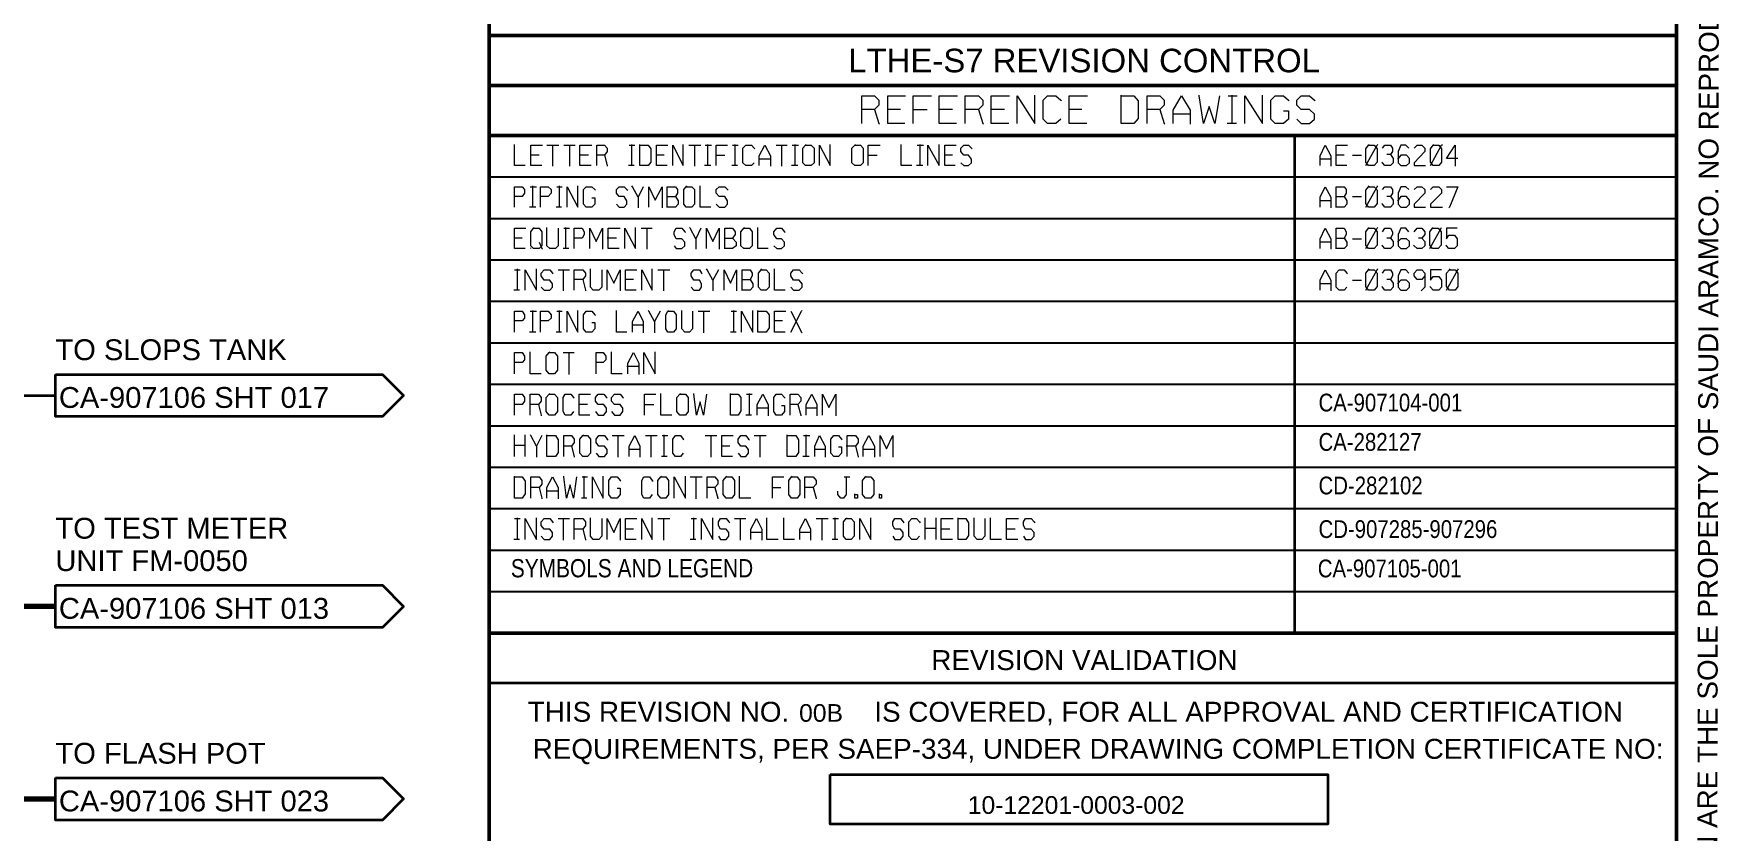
# Model space of a CAD drawing. Header units: millimetres. Extents: x 0 to 1016, y 0 to 711.
# Drawn here: x 805.1 to 1008.6, y 115.3 to 211.4 of the extents above; entities that cross this region are included whole.
import ezdxf

# ---------------------------------------------------------------- set-up
doc = ezdxf.new("R2010")
doc.units = ezdxf.units.MM
doc.layers.add('PDF_Geometry', color=7, linetype='Continuous')
doc.layers.add('PDF_Text', color=7, linetype='Continuous')
doc.styles.add('PDF Arial Narrow', font='ARIALN.TTF')
doc.styles.add('PDF Helvetica', font='arial.ttf')

msp = doc.modelspace()

# ---------------------------------------------------------------- linework, layer by layer
at = {"layer": 'PDF_Geometry', "lineweight": 50}
msp.add_lwpolyline([(1002.98, 698.16), (13.04, 698.16), (13.04, 13.19), (1002.98, 13.19)], close=True, dxfattribs=at)
for points in [[(859.98, 13.19), (859.98, 698.16)], [(1002.98, 211.15), (859.98, 211.15)], [(1002.98, 205.14), (859.98, 205.14)], [(1002.98, 199.12), (859.98, 199.12)], [(859.98, 139.18), (1002.98, 139.18)]]:
    msp.add_lwpolyline(points, dxfattribs=at)
at = {"layer": 'PDF_Geometry', "lineweight": 35}
for points in [[(561.35, 253.82), (561.35, 252.55), (561.35, 167.8), (807.74, 167.8)], [(957.01, 139.18), (957.01, 199.12)], [(859.98, 133.17), (1002.98, 133.17)]]:
    msp.add_lwpolyline(points, dxfattribs=at)
at = {"layer": 'PDF_Geometry', "lineweight": 9}
for points in [[(904.85, 200.56), (904.85, 203.87), (906.38, 203.87), (906.89, 203.36), (906.89, 202.77), (906.38, 202.26), (906.89, 200.56), (906.97, 200.48)], [(910.02, 200.56), (907.99, 200.56), (907.99, 203.87), (910.1, 203.87)], [(911.03, 200.56), (911.03, 203.87), (913.24, 203.87)], [(916.28, 200.56), (914.17, 200.56), (914.17, 203.87), (916.37, 203.87)], [(917.3, 200.56), (917.3, 203.87), (918.91, 203.87), (919.42, 203.36), (919.42, 202.77), (918.91, 202.26), (919.42, 200.56), (919.5, 200.48)], [(922.55, 200.56), (920.43, 200.56), (920.43, 203.87), (922.63, 203.87)], [(923.57, 200.56), (923.57, 203.87), (925.68, 200.56), (925.68, 203.95)], [(928.81, 201.07), (928.22, 200.56), (927.21, 200.56), (926.7, 201.07), (926.7, 203.36), (927.21, 203.87), (928.22, 203.87), (928.81, 203.36), (928.9, 203.27)], [(931.95, 200.56), (929.83, 200.56), (929.83, 203.87), (932.03, 203.87)], [(936.1, 203.87), (937.62, 203.87), (938.13, 203.27), (938.13, 201.16), (937.62, 200.56), (936.1, 200.56), (936.1, 203.95)], [(939.23, 200.56), (939.23, 203.87), (940.75, 203.87), (941.26, 203.36), (941.26, 202.77), (940.75, 202.26), (941.26, 200.56), (941.35, 200.48)], [(942.36, 200.56), (942.36, 202.17), (943.38, 203.87), (944.39, 202.17), (944.39, 200.48)], [(947.95, 203.87), (947.36, 200.56), (946.68, 202.6), (946, 200.56), (945.49, 203.87), (945.49, 203.95)], [(948.97, 203.87), (950.07, 203.87)], [(949.47, 200.56), (949.47, 203.95)], [(951, 200.56), (951, 203.87), (953.11, 200.56), (953.11, 203.95)], [(955.65, 202.09), (956.25, 202.09), (956.25, 201.07), (955.65, 200.56), (954.64, 200.56), (954.13, 201.07), (954.13, 203.36), (954.64, 203.87), (955.65, 203.87), (956.25, 203.36), (956.33, 203.27)], [(957.26, 201.07), (957.77, 200.56), (958.79, 200.56), (959.38, 201.07), (959.38, 201.66), (958.79, 202.26), (957.77, 202.26), (957.26, 202.77), (957.26, 203.36), (957.77, 203.87), (958.79, 203.87), (959.38, 203.36), (959.46, 203.27)], [(906.38, 202.26), (904.77, 202.26)], [(909.51, 202.26), (907.9, 202.26)], [(911.03, 202.26), (912.73, 202.26)], [(915.78, 202.26), (914.08, 202.26)], [(918.91, 202.26), (917.21, 202.26)], [(922.04, 202.26), (920.35, 202.26)], [(931.35, 202.26), (929.75, 202.26)], [(940.75, 202.26), (939.14, 202.26)], [(944.39, 201.66), (942.28, 201.66)], [(949.98, 200.56), (948.88, 200.56)], [(864.3, 195.48), (863.03, 195.48), (863.03, 198.02)], [(866.33, 195.48), (864.97, 195.48), (864.97, 197.94), (866.41, 197.94)], [(866.92, 197.94), (868.36, 197.94)], [(867.6, 197.94), (867.6, 195.4)], [(868.95, 197.94), (870.31, 197.94)], [(869.63, 197.94), (869.63, 195.4)], [(872.26, 195.48), (870.9, 195.48), (870.9, 197.94), (872.34, 197.94)], [(872.93, 195.48), (872.93, 197.94), (873.86, 197.94), (874.2, 197.6), (874.2, 197.18), (873.86, 196.75), (874.2, 195.48), (874.2, 195.4)], [(876.83, 197.94), (877.51, 197.94)], [(877.17, 195.48), (877.17, 198.02)], [(878.1, 197.94), (879.11, 197.94), (879.45, 197.52), (879.45, 195.91), (879.11, 195.48), (878.1, 195.48), (878.1, 198.02)], [(881.4, 195.48), (880.13, 195.48), (880.13, 197.94), (881.48, 197.94)], [(882.08, 195.48), (882.08, 197.94), (883.35, 195.48), (883.35, 198.02)], [(884.02, 197.94), (885.46, 197.94)], [(884.7, 197.94), (884.7, 195.4)], [(885.97, 197.94), (886.73, 197.94)], [(886.31, 195.48), (886.31, 198.02)], [(887.33, 195.48), (887.33, 197.94), (888.68, 197.94)], [(889.27, 197.94), (889.95, 197.94)], [(889.61, 195.48), (889.61, 198.02)], [(891.9, 195.82), (891.56, 195.48), (890.88, 195.48), (890.54, 195.82), (890.54, 197.6), (890.88, 197.94), (891.56, 197.94), (891.9, 197.6), (891.98, 197.52)], [(892.49, 195.48), (892.49, 196.67), (893.17, 197.94), (893.85, 196.67), (893.85, 195.4)], [(894.52, 197.94), (895.88, 197.94)], [(895.2, 197.94), (895.2, 195.4)], [(896.47, 197.94), (897.23, 197.94)], [(896.81, 195.48), (896.81, 198.02)], [(898.08, 197.94), (898.76, 197.94), (899.1, 197.6), (899.1, 195.82), (898.76, 195.48), (898.08, 195.48), (897.74, 195.82), (897.74, 197.6), (898.08, 197.94), (898.16, 198.02)], [(899.77, 195.48), (899.77, 197.94), (901.04, 195.48), (901.04, 198.02)], [(904.01, 197.94), (904.68, 197.94), (905.02, 197.6), (905.02, 195.82), (904.68, 195.48), (904.01, 195.48), (903.67, 195.82), (903.67, 197.6), (904.01, 197.94), (904.09, 198.02)], [(905.62, 195.48), (905.62, 197.94), (907.05, 197.94)], [(910.86, 195.48), (909.59, 195.48), (909.59, 198.02)], [(911.54, 197.94), (912.3, 197.94)], [(911.88, 195.48), (911.88, 198.02)], [(912.81, 195.48), (912.81, 197.94), (914.17, 195.48), (914.17, 198.02)], [(916.11, 195.48), (914.84, 195.48), (914.84, 197.94), (916.2, 197.94)], [(916.79, 195.82), (917.13, 195.48), (917.72, 195.48), (918.06, 195.82), (918.06, 196.25), (917.72, 196.75), (917.13, 196.75), (916.79, 197.18), (916.79, 197.6), (917.13, 197.94), (917.72, 197.94), (918.06, 197.6), (918.15, 197.52)], [(960.06, 195.48), (960.06, 196.67), (960.65, 197.94), (961.33, 196.67), (961.33, 195.4)], [(963.27, 195.48), (962, 195.48), (962, 197.94), (963.36, 197.94)], [(965.56, 195.48), (966.92, 197.94), (967, 198.02)], [(965.9, 197.94), (966.58, 197.94), (966.92, 197.52), (966.92, 195.91), (966.58, 195.48), (965.9, 195.48), (965.56, 195.91), (965.56, 197.52), (965.9, 197.94), (965.98, 198.02)], [(967.59, 197.6), (967.85, 197.94), (968.52, 197.94), (968.78, 197.6), (968.78, 197.18), (968.52, 196.84), (968.86, 196.33), (968.86, 195.82), (968.52, 195.48), (967.85, 195.48), (967.59, 195.82), (967.51, 195.91)], [(970.73, 197.6), (970.39, 197.94), (969.79, 197.94), (969.46, 197.18), (969.46, 195.82), (969.79, 195.48), (970.47, 195.48), (970.81, 195.82), (970.81, 196.33), (970.47, 196.75), (969.79, 196.75), (969.46, 196.33), (969.37, 196.25)], [(971.4, 197.6), (971.74, 197.94), (972.33, 197.94), (972.67, 197.6), (972.67, 197.18), (971.4, 195.82), (971.4, 195.48), (972.76, 195.48)], [(973.35, 195.48), (974.7, 197.94), (974.79, 198.02)], [(973.69, 197.94), (974.37, 197.94), (974.7, 197.52), (974.7, 195.91), (974.37, 195.48), (973.69, 195.48), (973.35, 195.91), (973.35, 197.52), (973.69, 197.94), (973.77, 198.02)], [(976.65, 196.33), (975.3, 196.33), (976.31, 197.94), (976.31, 195.4)], [(865.99, 196.75), (864.89, 196.75)], [(871.92, 196.75), (870.82, 196.75)], [(873.86, 196.75), (872.85, 196.75)], [(877.42, 195.48), (876.74, 195.48)], [(881.06, 196.75), (880.05, 196.75)], [(886.65, 195.48), (885.89, 195.48)], [(887.33, 196.75), (888.34, 196.75)], [(889.87, 195.48), (889.19, 195.48)], [(893.85, 196.25), (892.41, 196.25)], [(897.15, 195.48), (896.39, 195.48)], [(905.62, 196.75), (906.72, 196.75)], [(912.22, 195.48), (911.46, 195.48)], [(915.78, 196.75), (914.76, 196.75)], [(961.33, 196.25), (959.97, 196.25)], [(962.94, 196.75), (961.92, 196.75)], [(963.95, 196.75), (965.05, 196.75)], [(968.52, 196.84), (968.1, 196.84)], [(863.03, 190.49), (863.03, 192.94), (863.96, 192.94), (864.21, 192.6), (864.21, 192.18), (863.96, 191.76), (862.94, 191.76)], [(864.89, 192.94), (865.65, 192.94)], [(865.23, 190.49), (865.23, 193.03)], [(866.16, 190.49), (866.16, 192.94), (867.09, 192.94), (867.43, 192.6), (867.43, 192.18), (867.09, 191.76), (866.08, 191.76)], [(868.11, 192.94), (868.78, 192.94)], [(868.45, 190.49), (868.45, 193.03)], [(869.38, 190.49), (869.38, 192.94), (870.65, 190.49), (870.65, 193.03)], [(872.34, 191.59), (872.68, 191.59), (872.68, 190.83), (872.34, 190.49), (871.66, 190.49), (871.32, 190.83), (871.32, 192.6), (871.66, 192.94), (872.34, 192.94), (872.68, 192.6), (872.76, 192.52)], [(875.3, 190.83), (875.64, 190.49), (876.24, 190.49), (876.57, 190.83), (876.57, 191.25), (876.24, 191.76), (875.64, 191.76), (875.3, 192.18), (875.3, 192.6), (875.64, 192.94), (876.24, 192.94), (876.57, 192.6), (876.66, 192.52)], [(878.52, 192.94), (877.93, 191.67), (877.25, 192.94), (877.17, 193.03)], [(877.93, 191.67), (877.93, 190.4)], [(879.2, 190.49), (879.2, 192.94), (879.96, 191.33), (880.81, 192.94), (880.81, 190.4)], [(881.4, 190.49), (881.4, 192.94), (882.42, 192.94), (882.67, 192.6), (882.67, 192.18), (882.42, 191.76), (882.75, 191.25), (882.75, 190.83), (882.42, 190.49), (881.32, 190.49)], [(881.4, 191.76), (882.5, 191.76)], [(883.69, 192.94), (884.36, 192.94), (884.7, 192.6), (884.7, 190.83), (884.36, 190.49), (883.69, 190.49), (883.43, 190.83), (883.43, 192.6), (883.69, 192.94), (883.77, 193.03)], [(886.65, 190.49), (885.38, 190.49), (885.38, 193.03)], [(887.33, 190.83), (887.67, 190.49), (888.34, 190.49), (888.68, 190.83), (888.68, 191.25), (888.34, 191.76), (887.67, 191.76), (887.33, 192.18), (887.33, 192.6), (887.67, 192.94), (888.34, 192.94), (888.68, 192.6), (888.77, 192.52)], [(960.06, 190.49), (960.06, 191.67), (960.65, 192.94), (961.33, 191.67), (961.33, 190.4)], [(962, 190.49), (962, 192.94), (962.94, 192.94), (963.19, 192.6), (963.19, 192.18), (962.94, 191.76), (963.27, 191.25), (963.27, 190.83), (962.94, 190.49), (961.92, 190.49)], [(962, 191.76), (963.02, 191.76)], [(963.95, 191.76), (965.05, 191.76)], [(965.56, 190.49), (966.92, 192.94), (967, 193.03)], [(965.9, 192.94), (966.58, 192.94), (966.92, 192.52), (966.92, 190.91), (966.58, 190.49), (965.9, 190.49), (965.56, 190.91), (965.56, 192.52), (965.9, 192.94), (965.98, 193.03)], [(967.59, 192.6), (967.85, 192.94), (968.52, 192.94), (968.78, 192.6), (968.78, 192.18), (968.52, 191.76), (968.86, 191.33), (968.86, 190.83), (968.52, 190.49), (967.85, 190.49), (967.59, 190.83), (967.51, 190.91)], [(968.52, 191.76), (968.1, 191.76)], [(970.73, 192.6), (970.39, 192.94), (969.79, 192.94), (969.46, 192.18), (969.46, 190.83), (969.79, 190.49), (970.47, 190.49), (970.81, 190.83), (970.81, 191.33), (970.47, 191.76), (969.79, 191.76), (969.46, 191.33), (969.37, 191.25)], [(971.4, 192.6), (971.74, 192.94), (972.33, 192.94), (972.67, 192.6), (972.67, 192.18), (971.4, 190.83), (971.4, 190.49), (972.76, 190.49)], [(973.35, 192.6), (973.69, 192.94), (974.37, 192.94), (974.7, 192.6), (974.7, 192.18), (973.35, 190.83), (973.35, 190.49), (974.79, 190.49)], [(975.3, 192.94), (976.65, 192.94), (975.64, 190.49), (975.55, 190.4)], [(865.57, 190.49), (864.81, 190.49)], [(868.7, 190.49), (868.02, 190.49)], [(961.33, 191.25), (959.97, 191.25)], [(864.3, 185.49), (863.03, 185.49), (863.03, 187.95), (864.38, 187.95)], [(865.31, 187.95), (865.99, 187.95), (866.33, 187.52), (866.33, 185.83), (865.99, 185.49), (865.31, 185.49), (864.97, 185.83), (864.97, 187.52), (865.31, 187.95), (865.4, 188.03)], [(868.28, 187.95), (868.28, 185.83), (867.94, 185.49), (867.26, 185.49), (866.92, 185.83), (866.92, 188.03)], [(868.95, 187.95), (869.63, 187.95)], [(869.21, 185.49), (869.21, 188.03)], [(870.22, 185.49), (870.22, 187.95), (871.16, 187.95), (871.41, 187.52), (871.41, 187.19), (871.16, 186.76), (870.14, 186.76)], [(872.09, 185.49), (872.09, 187.95), (872.85, 186.34), (873.61, 187.95), (873.61, 185.41)], [(875.64, 185.49), (874.29, 185.49), (874.29, 187.95), (875.73, 187.95)], [(876.32, 185.49), (876.32, 187.95), (877.59, 185.49), (877.59, 188.03)], [(878.27, 187.95), (879.62, 187.95)], [(878.94, 187.95), (878.94, 185.41)], [(882.25, 185.83), (882.5, 185.49), (883.18, 185.49), (883.52, 185.83), (883.52, 186.25), (883.18, 186.68), (882.5, 186.68), (882.25, 187.19), (882.25, 187.52), (882.5, 187.95), (883.18, 187.95), (883.52, 187.52), (883.6, 187.44)], [(885.46, 187.95), (884.87, 186.68), (884.19, 187.95), (884.11, 188.03)], [(886.14, 185.49), (886.14, 187.95), (886.9, 186.34), (887.67, 187.95), (887.67, 185.41)], [(888.34, 185.49), (888.34, 187.95), (889.27, 187.95), (889.61, 187.52), (889.61, 187.19), (889.27, 186.76), (889.7, 186.25), (889.7, 185.83), (889.27, 185.49), (888.26, 185.49)], [(890.63, 187.95), (891.31, 187.95), (891.65, 187.52), (891.65, 185.83), (891.31, 185.49), (890.63, 185.49), (890.29, 185.83), (890.29, 187.52), (890.63, 187.95), (890.71, 188.03)], [(893.59, 185.49), (892.32, 185.49), (892.32, 188.03)], [(894.27, 185.83), (894.61, 185.49), (895.2, 185.49), (895.54, 185.83), (895.54, 186.25), (895.2, 186.68), (894.61, 186.68), (894.27, 187.19), (894.27, 187.52), (894.61, 187.95), (895.2, 187.95), (895.54, 187.52), (895.62, 187.44)], [(960.06, 185.49), (960.06, 186.68), (960.65, 187.95), (961.33, 186.68), (961.33, 185.41)], [(962, 185.49), (962, 187.95), (962.94, 187.95), (963.19, 187.52), (963.19, 187.19), (962.94, 186.76), (963.27, 186.25), (963.27, 185.83), (962.94, 185.49), (961.92, 185.49)], [(965.56, 185.49), (966.92, 187.95), (967, 188.03)], [(965.9, 187.95), (966.58, 187.95), (966.92, 187.52), (966.92, 185.92), (966.58, 185.49), (965.9, 185.49), (965.56, 185.92), (965.56, 187.52), (965.9, 187.95), (965.98, 188.03)], [(967.59, 187.52), (967.85, 187.95), (968.52, 187.95), (968.78, 187.52), (968.78, 187.19), (968.52, 186.76), (968.86, 186.34), (968.86, 185.83), (968.52, 185.49), (967.85, 185.49), (967.59, 185.83), (967.51, 185.92)], [(970.73, 187.52), (970.39, 187.95), (969.79, 187.95), (969.46, 187.19), (969.46, 185.83), (969.79, 185.49), (970.47, 185.49), (970.81, 185.83), (970.81, 186.34), (970.47, 186.68), (969.79, 186.68), (969.46, 186.34), (969.37, 186.25)], [(971.4, 187.52), (971.74, 187.95), (972.33, 187.95), (972.67, 187.52), (972.67, 187.19), (972.33, 186.76), (972.67, 186.34), (972.67, 185.83), (972.33, 185.49), (971.74, 185.49), (971.4, 185.83), (971.32, 185.92)], [(973.27, 185.49), (974.62, 187.95), (974.7, 188.03)], [(973.6, 187.95), (974.28, 187.95), (974.62, 187.52), (974.62, 185.92), (974.28, 185.49), (973.6, 185.49), (973.27, 185.92), (973.27, 187.52), (973.6, 187.95), (973.69, 188.03)], [(976.57, 187.95), (975.3, 187.95), (975.3, 186.68), (975.55, 187.1), (976.23, 187.1), (976.57, 186.68), (976.57, 185.83), (976.23, 185.49), (975.55, 185.49), (975.3, 185.83), (975.21, 185.92)], [(863.96, 186.76), (862.94, 186.76)], [(864.97, 185.49), (864.97, 185.58)], [(865.99, 186.25), (866.33, 185.49), (866.41, 185.41)], [(869.55, 185.49), (868.87, 185.49)], [(875.3, 186.76), (874.2, 186.76)], [(884.87, 186.68), (884.87, 185.41)], [(888.34, 186.76), (889.36, 186.76)], [(961.33, 186.25), (959.97, 186.25)], [(962, 186.76), (963.02, 186.76)], [(963.95, 186.68), (965.05, 186.68)], [(968.52, 186.76), (968.1, 186.76)], [(972.33, 186.76), (971.91, 186.76)], [(863.03, 182.95), (863.7, 182.95)], [(863.37, 180.5), (863.37, 183.04)], [(864.3, 180.5), (864.3, 182.95), (865.65, 180.5), (865.65, 183.04)], [(866.24, 180.84), (866.58, 180.5), (867.26, 180.5), (867.6, 180.84), (867.6, 181.26), (867.26, 181.68), (866.58, 181.68), (866.24, 182.19), (866.24, 182.53), (866.58, 182.95), (867.26, 182.95), (867.6, 182.53), (867.68, 182.44)], [(868.28, 182.95), (869.63, 182.95)], [(868.87, 182.95), (868.87, 180.41)], [(871.24, 181.77), (870.14, 181.77)], [(870.22, 180.5), (870.22, 182.95), (871.24, 182.95), (871.58, 182.53), (871.58, 182.19), (871.24, 181.77), (871.58, 180.5), (871.58, 180.41)], [(873.53, 182.95), (873.53, 180.84), (873.19, 180.5), (872.51, 180.5), (872.17, 180.84), (872.17, 183.04)], [(874.2, 180.5), (874.2, 182.95), (874.97, 181.34), (875.73, 182.95), (875.73, 180.41)], [(877.34, 181.77), (876.32, 181.77)], [(877.67, 180.5), (876.4, 180.5), (876.4, 182.95), (877.76, 182.95)], [(878.35, 180.5), (878.35, 182.95), (879.62, 180.5), (879.62, 183.04)], [(880.3, 182.95), (881.74, 182.95)], [(880.98, 182.95), (880.98, 180.41)], [(884.28, 180.84), (884.62, 180.5), (885.29, 180.5), (885.55, 180.84), (885.55, 181.26), (885.29, 181.68), (884.62, 181.68), (884.28, 182.19), (884.28, 182.53), (884.62, 182.95), (885.29, 182.95), (885.55, 182.53), (885.63, 182.44)], [(887.58, 182.95), (886.9, 181.68), (886.23, 182.95), (886.14, 183.04)], [(886.9, 181.68), (886.9, 180.41)], [(888.26, 180.5), (888.26, 182.95), (889.02, 181.34), (889.78, 182.95), (889.78, 180.41)], [(890.46, 180.5), (890.46, 182.95), (891.39, 182.95), (891.65, 182.53), (891.65, 182.19), (891.39, 181.77), (891.73, 181.26), (891.73, 180.84), (891.39, 180.5), (890.38, 180.5)], [(890.46, 181.77), (891.48, 181.77)], [(892.75, 182.95), (893.34, 182.95), (893.68, 182.53), (893.68, 180.84), (893.34, 180.5), (892.75, 180.5), (892.41, 180.84), (892.41, 182.53), (892.75, 182.95), (892.83, 183.04)], [(895.62, 180.5), (894.35, 180.5), (894.35, 183.04)], [(896.3, 180.84), (896.64, 180.5), (897.32, 180.5), (897.66, 180.84), (897.66, 181.26), (897.32, 181.68), (896.64, 181.68), (896.3, 182.19), (896.3, 182.53), (896.64, 182.95), (897.32, 182.95), (897.66, 182.53), (897.74, 182.44)], [(961.33, 181.26), (959.97, 181.26)], [(960.06, 180.5), (960.06, 181.68), (960.65, 182.95), (961.33, 181.68), (961.33, 180.41)], [(963.27, 180.84), (962.94, 180.5), (962.34, 180.5), (962, 180.84), (962, 182.53), (962.34, 182.95), (962.94, 182.95), (963.27, 182.53), (963.36, 182.44)], [(963.95, 181.68), (965.05, 181.68)], [(965.56, 180.5), (966.92, 182.95), (967, 183.04)], [(965.9, 182.95), (966.58, 182.95), (966.92, 182.53), (966.92, 180.92), (966.58, 180.5), (965.9, 180.5), (965.56, 180.92), (965.56, 182.53), (965.9, 182.95), (965.98, 183.04)], [(967.59, 182.53), (967.85, 182.95), (968.52, 182.95), (968.78, 182.53), (968.78, 182.19), (968.52, 181.77), (968.86, 181.34), (968.86, 180.84), (968.52, 180.5), (967.85, 180.5), (967.59, 180.84), (967.51, 180.92)], [(968.52, 181.77), (968.1, 181.77)], [(970.73, 182.53), (970.39, 182.95), (969.79, 182.95), (969.46, 182.19), (969.46, 180.84), (969.79, 180.5), (970.47, 180.5), (970.81, 180.84), (970.81, 181.34), (970.47, 181.68), (969.79, 181.68), (969.46, 181.34), (969.37, 181.26)], [(972.67, 182.19), (972.33, 181.77), (971.74, 181.77), (971.4, 182.19), (971.4, 182.53), (971.74, 182.95), (972.33, 182.95), (972.67, 182.53), (972.67, 180.84), (972.33, 180.5), (972.25, 180.41)], [(974.7, 182.95), (973.35, 182.95), (973.35, 181.68), (973.69, 182.11), (974.37, 182.11), (974.7, 181.68), (974.7, 180.84), (974.37, 180.5), (973.69, 180.5), (973.35, 180.84), (973.27, 180.92)], [(975.3, 180.5), (976.65, 182.95), (976.74, 183.04)], [(975.64, 182.95), (976.31, 182.95), (976.65, 182.53), (976.65, 180.92), (976.31, 180.5), (975.64, 180.5), (975.3, 180.92), (975.3, 182.53), (975.64, 182.95), (975.72, 183.04)], [(863.62, 180.5), (862.94, 180.5)], [(863.03, 175.42), (863.03, 177.96), (863.96, 177.96), (864.21, 177.53), (864.21, 177.11), (863.96, 176.77), (862.94, 176.77)], [(864.89, 177.96), (865.65, 177.96)], [(865.23, 175.42), (865.23, 178.04)], [(866.16, 175.42), (866.16, 177.96), (867.09, 177.96), (867.43, 177.53), (867.43, 177.11), (867.09, 176.77), (866.08, 176.77)], [(868.11, 177.96), (868.78, 177.96)], [(868.45, 175.42), (868.45, 178.04)], [(869.38, 175.42), (869.38, 177.96), (870.65, 175.42), (870.65, 178.04)], [(872.34, 176.6), (872.68, 176.6), (872.68, 175.84), (872.34, 175.42), (871.66, 175.42), (871.32, 175.84), (871.32, 177.53), (871.66, 177.96), (872.34, 177.96), (872.68, 177.53), (872.76, 177.45)], [(876.57, 175.42), (875.3, 175.42), (875.3, 178.04)], [(877.25, 175.42), (877.25, 176.69), (877.93, 177.96), (878.52, 176.69), (878.52, 175.33)], [(880.55, 177.96), (879.88, 176.69), (879.2, 177.96), (879.11, 178.04)], [(881.48, 177.96), (882.16, 177.96), (882.5, 177.53), (882.5, 175.84), (882.16, 175.42), (881.48, 175.42), (881.23, 175.84), (881.23, 177.53), (881.48, 177.96), (881.57, 178.04)], [(884.45, 177.96), (884.45, 175.84), (884.11, 175.42), (883.52, 175.42), (883.18, 175.84), (883.18, 178.04)], [(885.13, 177.96), (886.56, 177.96)], [(885.8, 177.96), (885.8, 175.33)], [(889.11, 177.96), (889.78, 177.96)], [(889.44, 175.42), (889.44, 178.04)], [(890.38, 175.42), (890.38, 177.96), (891.73, 175.42), (891.73, 178.04)], [(892.32, 177.96), (893.34, 177.96), (893.68, 177.53), (893.68, 175.93), (893.34, 175.42), (892.32, 175.42), (892.32, 178.04)], [(895.62, 175.42), (894.35, 175.42), (894.35, 177.96), (895.71, 177.96)], [(896.3, 175.42), (897.57, 177.96), (897.66, 178.04)], [(896.3, 177.96), (897.57, 175.42), (897.66, 175.33)], [(865.57, 175.42), (864.81, 175.42)], [(868.7, 175.42), (868.02, 175.42)], [(878.52, 176.26), (877.17, 176.26)], [(879.88, 176.69), (879.88, 175.33)], [(889.7, 175.42), (889.02, 175.42)], [(895.29, 176.77), (894.27, 176.77)], [(866.24, 170.42), (864.89, 170.42), (864.89, 173.05)], [(867.18, 172.96), (867.85, 172.96), (868.19, 172.54), (868.19, 170.84), (867.85, 170.42), (867.18, 170.42), (866.84, 170.84), (866.84, 172.54), (867.18, 172.96), (867.26, 173.05)], [(875.98, 170.42), (874.71, 170.42), (874.71, 173.05)], [(878.61, 170.42), (878.61, 172.96), (879.96, 170.42), (879.96, 173.05)], [(863.03, 170.42), (863.03, 172.96), (863.96, 172.96), (864.21, 172.54), (864.21, 172.11), (863.96, 171.78), (862.94, 171.78)], [(868.87, 172.96), (870.22, 172.96)], [(869.55, 172.96), (869.55, 170.34)], [(872.85, 170.42), (872.85, 172.96), (873.7, 172.96), (874.03, 172.54), (874.03, 172.11), (873.7, 171.78), (872.76, 171.78)], [(878.01, 171.27), (876.57, 171.27)], [(876.66, 170.42), (876.66, 171.69), (877.34, 172.96), (878.01, 171.69), (878.01, 170.34)], [(863.03, 165.43), (863.03, 167.97), (863.96, 167.97), (864.21, 167.54), (864.21, 167.12), (863.96, 166.7), (862.94, 166.7)], [(864.89, 165.43), (864.89, 167.97), (865.91, 167.97), (866.24, 167.54), (866.24, 167.12), (865.91, 166.7), (866.24, 165.43), (866.24, 165.34)], [(867.18, 167.97), (867.85, 167.97), (868.19, 167.54), (868.19, 165.85), (867.85, 165.43), (867.18, 165.43), (866.84, 165.85), (866.84, 167.54), (867.18, 167.97), (867.26, 168.05)], [(870.14, 165.85), (869.8, 165.43), (869.12, 165.43), (868.87, 165.85), (868.87, 167.54), (869.12, 167.97), (869.8, 167.97), (870.14, 167.54), (870.22, 167.46)], [(872.09, 165.43), (870.82, 165.43), (870.82, 167.97), (872.17, 167.97)], [(872.76, 165.85), (873.1, 165.43), (873.78, 165.43), (874.12, 165.85), (874.12, 166.27), (873.78, 166.7), (873.1, 166.7), (872.76, 167.12), (872.76, 167.54), (873.1, 167.97), (873.78, 167.97), (874.12, 167.54), (874.2, 167.46)], [(874.71, 165.85), (875.05, 165.43), (875.73, 165.43), (876.07, 165.85), (876.07, 166.27), (875.73, 166.7), (875.05, 166.7), (874.71, 167.12), (874.71, 167.54), (875.05, 167.97), (875.73, 167.97), (876.07, 167.54), (876.15, 167.46)], [(878.69, 165.43), (878.69, 167.97), (880.05, 167.97)], [(881.99, 165.43), (880.64, 165.43), (880.64, 168.05)], [(882.92, 167.97), (883.6, 167.97), (883.94, 167.54), (883.94, 165.85), (883.6, 165.43), (882.92, 165.43), (882.59, 165.85), (882.59, 167.54), (882.92, 167.97), (883.01, 168.05)], [(886.14, 167.97), (885.8, 165.43), (885.38, 167.03), (884.96, 165.43), (884.62, 167.97), (884.62, 168.05)], [(889.02, 167.97), (889.95, 167.97), (890.29, 167.54), (890.29, 165.93), (889.95, 165.43), (889.02, 165.43), (889.02, 168.05)], [(890.97, 167.97), (891.65, 167.97)], [(891.31, 165.43), (891.31, 168.05)], [(892.24, 165.43), (892.24, 166.7), (892.92, 167.97), (893.59, 166.7), (893.59, 165.34)], [(895.2, 166.61), (895.54, 166.61), (895.54, 165.85), (895.2, 165.43), (894.52, 165.43), (894.27, 165.85), (894.27, 167.54), (894.52, 167.97), (895.2, 167.97), (895.54, 167.54), (895.62, 167.46)], [(896.22, 165.43), (896.22, 167.97), (897.15, 167.97), (897.49, 167.54), (897.49, 167.12), (897.15, 166.7), (897.49, 165.43), (897.49, 165.34)], [(898.16, 165.43), (898.16, 166.7), (898.84, 167.97), (899.43, 166.7), (899.43, 165.34)], [(900.11, 165.43), (900.11, 167.97), (900.87, 166.36), (901.72, 167.97), (901.72, 165.34)], [(865.91, 166.7), (864.81, 166.7)], [(871.83, 166.7), (870.73, 166.7)], [(878.69, 166.7), (879.79, 166.7)], [(891.56, 165.43), (890.88, 165.43)], [(893.59, 166.27), (892.15, 166.27)], [(897.15, 166.7), (896.13, 166.7)], [(899.43, 166.27), (898.08, 166.27)], [(863.03, 160.43), (863.03, 163.06)], [(864.3, 160.43), (864.3, 163.06)], [(866.33, 162.97), (865.65, 161.7), (864.97, 162.97), (864.89, 163.06)], [(866.92, 162.97), (867.94, 162.97), (868.28, 162.46), (868.28, 160.94), (867.94, 160.43), (866.92, 160.43), (866.92, 163.06)], [(868.95, 160.43), (868.95, 162.97), (869.89, 162.97), (870.22, 162.55), (870.22, 162.12), (869.89, 161.7), (870.22, 160.43), (870.22, 160.35)], [(871.24, 162.97), (871.83, 162.97), (872.17, 162.55), (872.17, 160.85), (871.83, 160.43), (871.24, 160.43), (870.9, 160.85), (870.9, 162.55), (871.24, 162.97), (871.32, 163.06)], [(872.85, 160.85), (873.19, 160.43), (873.86, 160.43), (874.2, 160.85), (874.2, 161.28), (873.86, 161.7), (873.19, 161.7), (872.85, 162.12), (872.85, 162.55), (873.19, 162.97), (873.86, 162.97), (874.2, 162.55), (874.29, 162.46)], [(874.8, 162.97), (876.24, 162.97)], [(875.47, 162.97), (875.47, 160.35)], [(876.83, 160.43), (876.83, 161.7), (877.51, 162.97), (878.1, 161.7), (878.1, 160.35)], [(878.78, 162.97), (880.21, 162.97)], [(879.45, 162.97), (879.45, 160.35)], [(880.81, 162.97), (881.48, 162.97)], [(881.06, 160.43), (881.06, 163.06)], [(883.35, 160.85), (883.01, 160.43), (882.42, 160.43), (882.08, 160.85), (882.08, 162.55), (882.42, 162.97), (883.01, 162.97), (883.35, 162.55), (883.43, 162.46)], [(885.97, 162.97), (887.41, 162.97)], [(886.65, 162.97), (886.65, 160.35)], [(889.27, 160.43), (888, 160.43), (888, 162.97), (889.36, 162.97)], [(889.95, 160.85), (890.29, 160.43), (890.88, 160.43), (891.22, 160.85), (891.22, 161.28), (890.88, 161.7), (890.29, 161.7), (889.95, 162.12), (889.95, 162.55), (890.29, 162.97), (890.88, 162.97), (891.22, 162.55), (891.31, 162.46)], [(891.9, 162.97), (893.34, 162.97)], [(892.58, 162.97), (892.58, 160.35)], [(895.88, 162.97), (896.89, 162.97), (897.23, 162.46), (897.23, 160.94), (896.89, 160.43), (895.88, 160.43), (895.88, 163.06)], [(897.83, 162.97), (898.59, 162.97)], [(898.16, 160.43), (898.16, 163.06)], [(899.18, 160.43), (899.18, 161.7), (899.77, 162.97), (900.45, 161.7), (900.45, 160.35)], [(902.06, 161.62), (902.4, 161.62), (902.4, 160.85), (902.06, 160.43), (901.47, 160.43), (901.13, 160.85), (901.13, 162.55), (901.47, 162.97), (902.06, 162.97), (902.4, 162.55), (902.48, 162.46)], [(903.08, 160.43), (903.08, 162.97), (904.09, 162.97), (904.43, 162.55), (904.43, 162.12), (904.09, 161.7), (904.43, 160.43), (904.43, 160.35)], [(905.02, 160.43), (905.02, 161.7), (905.7, 162.97), (906.38, 161.7), (906.38, 160.35)], [(907.05, 160.43), (907.05, 162.97), (907.82, 161.36), (908.58, 162.97), (908.58, 160.35)], [(864.3, 161.79), (862.94, 161.79)], [(865.65, 161.7), (865.65, 160.35)], [(869.89, 161.7), (868.87, 161.7)], [(878.1, 161.28), (876.74, 161.28)], [(888.94, 161.7), (887.92, 161.7)], [(900.45, 161.28), (899.1, 161.28)], [(904.09, 161.7), (902.99, 161.7)], [(906.38, 161.28), (904.94, 161.28)], [(881.4, 160.43), (880.72, 160.43)], [(898.5, 160.43), (897.74, 160.43)], [(863.03, 157.98), (863.96, 157.98), (864.3, 157.47), (864.3, 155.94), (863.96, 155.44), (863.03, 155.44), (863.03, 158.06)], [(865.99, 156.71), (864.89, 156.71)], [(864.97, 155.44), (864.97, 157.98), (865.99, 157.98), (866.33, 157.55), (866.33, 157.13), (865.99, 156.71), (866.33, 155.44), (866.33, 155.35)], [(866.92, 155.44), (866.92, 156.71), (867.6, 157.98), (868.28, 156.71), (868.28, 155.35)], [(870.48, 157.98), (870.14, 155.44), (869.72, 157.04), (869.29, 155.44), (868.95, 157.98), (868.95, 158.06)], [(871.16, 157.98), (871.83, 157.98)], [(871.41, 155.44), (871.41, 158.06)], [(872.43, 155.44), (872.43, 157.98), (873.7, 155.44), (873.7, 158.06)], [(875.39, 156.62), (875.73, 156.62), (875.73, 155.86), (875.39, 155.44), (874.71, 155.44), (874.37, 155.86), (874.37, 157.55), (874.71, 157.98), (875.39, 157.98), (875.73, 157.55), (875.81, 157.47)], [(879.62, 155.86), (879.28, 155.44), (878.61, 155.44), (878.35, 155.86), (878.35, 157.55), (878.61, 157.98), (879.28, 157.98), (879.62, 157.55), (879.71, 157.47)], [(880.64, 157.98), (881.23, 157.98), (881.57, 157.55), (881.57, 155.86), (881.23, 155.44), (880.64, 155.44), (880.3, 155.86), (880.3, 157.55), (880.64, 157.98), (880.72, 158.06)], [(882.25, 155.44), (882.25, 157.98), (883.6, 155.44), (883.6, 158.06)], [(884.19, 157.98), (885.63, 157.98)], [(884.87, 157.98), (884.87, 155.35)], [(887.16, 156.71), (886.14, 156.71)], [(886.23, 155.44), (886.23, 157.98), (887.16, 157.98), (887.5, 157.55), (887.5, 157.13), (887.16, 156.71), (887.5, 155.44), (887.5, 155.35)], [(888.51, 157.98), (889.19, 157.98), (889.53, 157.55), (889.53, 155.86), (889.19, 155.44), (888.51, 155.44), (888.17, 155.86), (888.17, 157.55), (888.51, 157.98), (888.6, 158.06)], [(891.48, 155.44), (890.12, 155.44), (890.12, 158.06)], [(894.1, 155.44), (894.1, 157.98), (895.46, 157.98)], [(894.1, 156.71), (895.12, 156.71)], [(896.39, 157.98), (897.06, 157.98), (897.4, 157.55), (897.4, 155.86), (897.06, 155.44), (896.39, 155.44), (896.05, 155.86), (896.05, 157.55), (896.39, 157.98), (896.47, 158.06)], [(899.01, 156.71), (897.91, 156.71)], [(898, 155.44), (898, 157.98), (899.01, 157.98), (899.35, 157.55), (899.35, 157.13), (899.01, 156.71), (899.35, 155.44), (899.35, 155.35)], [(902.99, 157.98), (902.99, 155.86), (902.65, 155.44), (902.31, 155.44), (901.97, 155.86), (901.97, 156.28)], [(902.74, 157.98), (903.41, 157.98)], [(905.28, 157.98), (905.95, 157.98), (906.29, 157.55), (906.29, 155.86), (905.95, 155.44), (905.28, 155.44), (904.94, 155.86), (904.94, 157.55), (905.28, 157.98), (905.36, 158.06)], [(868.28, 156.28), (866.84, 156.28)], [(871.75, 155.44), (871.07, 155.44)], [(904.01, 155.86), (904.35, 155.86), (904.35, 155.44), (904.01, 155.44), (904.01, 155.94)], [(906.97, 155.86), (907.22, 155.86), (907.22, 155.44), (906.97, 155.44), (906.97, 155.94)], [(863.03, 152.98), (863.7, 152.98)], [(863.37, 150.44), (863.37, 153.06)], [(864.3, 150.44), (864.3, 152.98), (865.65, 150.44), (865.65, 153.06)], [(866.24, 150.86), (866.58, 150.44), (867.26, 150.44), (867.6, 150.86), (867.6, 151.29), (867.26, 151.71), (866.58, 151.71), (866.24, 152.13), (866.24, 152.56), (866.58, 152.98), (867.26, 152.98), (867.6, 152.56), (867.68, 152.47)], [(868.28, 152.98), (869.63, 152.98)], [(868.87, 152.98), (868.87, 150.36)], [(870.22, 150.44), (870.22, 152.98), (871.24, 152.98), (871.58, 152.56), (871.58, 152.13), (871.24, 151.71), (871.58, 150.44), (871.58, 150.36)], [(873.53, 152.98), (873.53, 150.86), (873.19, 150.44), (872.51, 150.44), (872.17, 150.86), (872.17, 153.06)], [(874.2, 150.44), (874.2, 152.98), (874.97, 151.29), (875.73, 152.98), (875.73, 150.36)], [(877.67, 150.44), (876.4, 150.44), (876.4, 152.98), (877.76, 152.98)], [(878.35, 150.44), (878.35, 152.98), (879.62, 150.44), (879.62, 153.06)], [(880.3, 152.98), (881.74, 152.98)], [(880.98, 152.98), (880.98, 150.36)], [(884.28, 152.98), (884.96, 152.98)], [(884.62, 150.44), (884.62, 153.06)], [(885.55, 150.44), (885.55, 152.98), (886.9, 150.44), (886.9, 153.06)], [(887.58, 150.86), (887.83, 150.44), (888.51, 150.44), (888.85, 150.86), (888.85, 151.29), (888.51, 151.71), (887.83, 151.71), (887.58, 152.13), (887.58, 152.56), (887.83, 152.98), (888.51, 152.98), (888.85, 152.56), (888.94, 152.47)], [(889.53, 152.98), (890.88, 152.98)], [(890.21, 152.98), (890.21, 150.36)], [(891.48, 150.44), (891.48, 151.71), (892.15, 152.98), (892.83, 151.71), (892.83, 150.36)], [(894.78, 150.44), (893.42, 150.44), (893.42, 153.06)], [(896.73, 150.44), (895.46, 150.44), (895.46, 153.06)], [(897.4, 150.44), (897.4, 151.71), (898.08, 152.98), (898.67, 151.71), (898.67, 150.36)], [(899.35, 152.98), (900.79, 152.98)], [(900.03, 152.98), (900.03, 150.36)], [(901.38, 152.98), (902.06, 152.98)], [(901.64, 150.44), (901.64, 153.06)], [(902.99, 152.98), (903.58, 152.98), (903.92, 152.56), (903.92, 150.86), (903.58, 150.44), (902.99, 150.44), (902.65, 150.86), (902.65, 152.56), (902.99, 152.98), (903.08, 153.06)], [(904.6, 150.44), (904.6, 152.98), (905.95, 150.44), (905.95, 153.06)], [(908.58, 150.86), (908.83, 150.44), (909.51, 150.44), (909.85, 150.86), (909.85, 151.29), (909.51, 151.71), (908.83, 151.71), (908.58, 152.13), (908.58, 152.56), (908.83, 152.98), (909.51, 152.98), (909.85, 152.56), (909.93, 152.47)], [(911.8, 150.86), (911.46, 150.44), (910.86, 150.44), (910.53, 150.86), (910.53, 152.56), (910.86, 152.98), (911.46, 152.98), (911.8, 152.56), (911.88, 152.47)], [(912.47, 150.44), (912.47, 153.06)], [(913.83, 150.44), (913.83, 153.06)], [(915.78, 150.44), (914.42, 150.44), (914.42, 152.98), (915.86, 152.98)], [(916.45, 152.98), (917.38, 152.98), (917.72, 152.47), (917.72, 150.95), (917.38, 150.44), (916.45, 150.44), (916.45, 153.06)], [(919.67, 152.98), (919.67, 150.86), (919.33, 150.44), (918.74, 150.44), (918.4, 150.86), (918.4, 153.06)], [(921.7, 150.44), (920.35, 150.44), (920.35, 153.06)], [(923.65, 150.44), (922.3, 150.44), (922.3, 152.98), (923.73, 152.98)], [(924.33, 150.86), (924.58, 150.44), (925.26, 150.44), (925.6, 150.86), (925.6, 151.29), (925.26, 151.71), (924.58, 151.71), (924.33, 152.13), (924.33, 152.56), (924.58, 152.98), (925.26, 152.98), (925.6, 152.56), (925.68, 152.47)], [(871.24, 151.71), (870.14, 151.71)], [(877.34, 151.71), (876.32, 151.71)], [(892.83, 151.29), (891.39, 151.29)], [(898.67, 151.29), (897.32, 151.29)], [(913.83, 151.79), (912.39, 151.79)], [(915.44, 151.71), (914.34, 151.71)], [(923.31, 151.71), (922.21, 151.71)], [(863.62, 150.44), (862.94, 150.44)], [(884.87, 150.44), (884.19, 150.44)], [(901.97, 150.44), (901.3, 150.44)]]:
    msp.add_lwpolyline(points, dxfattribs=at)
at = {"layer": 'PDF_Geometry', "lineweight": 25}
for points in [[(859.98, 194.13), (1002.98, 194.13)], [(859.98, 189.13), (1002.98, 189.13)], [(859.98, 184.14), (1002.98, 184.14)], [(859.98, 179.14), (1002.98, 179.14)], [(859.98, 174.15), (1002.98, 174.15)], [(859.98, 169.15), (1002.98, 169.15)], [(859.98, 164.16), (1002.98, 164.16)], [(859.98, 159.16), (1002.98, 159.16)], [(859.98, 154.17), (1002.98, 154.17)], [(859.98, 149.17), (1002.98, 149.17)], [(859.98, 144.17), (1002.98, 144.17)]]:
    msp.add_lwpolyline(points, dxfattribs=at)
at = {"layer": 'PDF_Geometry', "lineweight": 35}
for points in [[(807.74, 170.34), (847.11, 170.34), (849.65, 167.8), (847.11, 165.26), (807.74, 165.26)], [(807.74, 144.94), (847.11, 144.94), (849.65, 142.4), (847.11, 139.86), (807.74, 139.86)], [(901.04, 122.16), (960.99, 122.16), (960.99, 116.15), (901.04, 116.15)], [(807.74, 121.74), (847.11, 121.74), (849.65, 119.2), (847.11, 116.66), (807.74, 116.66)]]:
    msp.add_lwpolyline(points, close=True, dxfattribs=at)
at = {"layer": 'PDF_Geometry', "lineweight": 70}
for points in [[(807.74, 142.4), (512.25, 142.4), (496.58, 142.4), (496.58, 150.61)], [(562.62, 119.2), (807.74, 119.2)]]:
    msp.add_lwpolyline(points, dxfattribs=at)

# ---------------------------------------------------------------- texts
at = {"layer": 'PDF_Text', "insert": (1006.75, 15.66), "char_height": 2.40079, "attachment_point": 4, "rotation": 89.8969, "style": 'PDF Helvetica'}
msp.add_mtext('THIS DRAWING AND THE INFORMATION CONTAINED HEREIN ARE THE SOLE PROPERTY OF SAUDI ARAMCO. NO REPRODUCTION IN FULL, OR IN PART, SHALL BE OBTAINED FROM THIS DRAWING WITHOUT THE WRITTEN CONSENT OF SAUDI ARAMCO.', dxfattribs=at)
at = {"layer": 'PDF_Text', "attachment_point": 4}
for s, insert, char_height, style in [('LTHE-S7 REVISION CONTROL', (903.22, 208.12), 2.8373, 'PDF Helvetica'), ('TO SLOPS TANK', (807.72, 173.29), 2.5098, 'PDF Helvetica'), ('CA-907106 SHT 017', (808.14, 167.54), 2.5098, 'PDF Helvetica'), ('CA-907104-001', (959.87, 166.93), 2.1409, 'PDF Arial Narrow'), ('CA-282127', (959.87, 162.19), 2.141, 'PDF Arial Narrow'), ('CD-282102', (959.87, 156.94), 2.141, 'PDF Arial Narrow'), ('TO TEST METER', (807.72, 151.79), 2.5098, 'PDF Helvetica'), ('CD-907285-907296', (959.87, 151.69), 2.1409, 'PDF Arial Narrow'), ('UNIT FM-0050', (807.72, 147.89), 2.5098, 'PDF Helvetica'), ('SYMBOLS AND LEGEND', (862.58, 146.98), 2.1944, 'PDF Arial Narrow'), ('CA-907105-001', (959.78, 146.95), 2.1409, 'PDF Arial Narrow'), ('CA-907106 SHT 013', (808.14, 142.14), 2.5098, 'PDF Helvetica'), ('REVISION VALIDATION', (913.22, 135.91), 2.4008, 'PDF Helvetica'), ('THIS REVISION NO.           IS COVERED, FOR ALL APPROVAL AND CERTIFICATION', (864.62, 129.48), 2.4008, 'PDF Helvetica'), ('00B', (897.3, 129.55), 2.128, 'PDF Helvetica'), ('REQUIREMENTS, PER SAEP-334, UNDER DRAWING COMPLETION CERTIFICATE NO:', (865.21, 124.91), 2.4008, 'PDF Helvetica'), ('TO FLASH POT', (807.72, 124.69), 2.5098, 'PDF Helvetica'), ('CA-907106 SHT 023', (808.14, 118.94), 2.5098, 'PDF Helvetica'), ('10-12201-0003-002', (917.62, 118.46), 2.1279, 'PDF Helvetica')]:
    msp.add_mtext(s, dxfattribs=dict(at, insert=insert, char_height=char_height, style=style))

doc.saveas('drawing.dxf')
